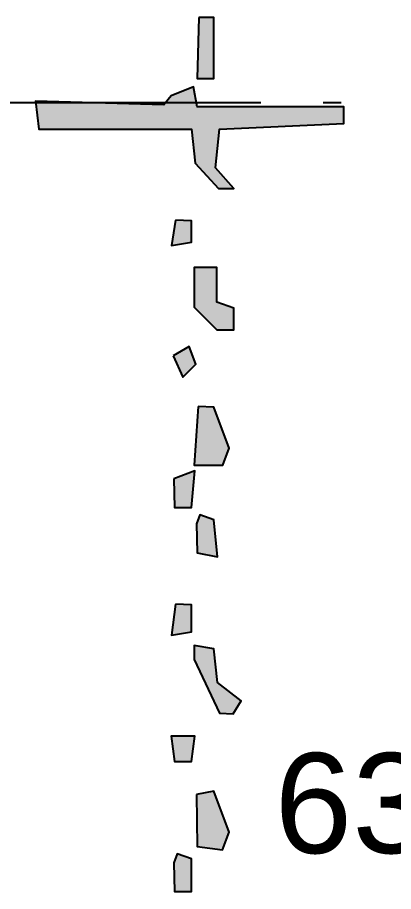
# Model space of a CAD drawing. Header units: millimetres. Extents: x -7200 to 93979, y -9600 to 40920.
# Drawn here: x -3454 to -1764, y 2752 to 6682 of the extents above; entities that cross this region are included whole.
import ezdxf
from ezdxf.enums import TextEntityAlignment as Align

# ---------------------------------------------------------------- set-up
doc = ezdxf.new("R2010")
doc.units = ezdxf.units.MM
doc.linetypes.add('ОСЕВАЯ', pattern=[2040, 1400, -280, 80, -280])
for name, color, linetype in [('ЗАЛИВКА', 7, 'Continuous'), ('ОСИ', 1, 'ОСЕВАЯ'), ('ПЛАН', 7, 'Continuous'), ('ШАГ', 3, 'Continuous')]:
    doc.layers.add(name, color=color, linetype=linetype)
doc.styles.add('Arial', font='arial.ttf')

msp = doc.modelspace()

# ---------------------------------------------------------------- hatches: boundary and pattern name
at = {"layer": 'ЗАЛИВКА'}
for points in [[(-2639.6, 6681.9), (-2647.3, 6407.8), (-2571.1, 6407.8), (-2571.1, 6681.9)], [(-2764, 6329.1), (-2797, 6288.5), (-3373.3, 6306.2), (-3358, 6179.3), (-2672.6, 6179.3), (-2654.9, 6027), (-2550.8, 5912.8), (-2482.3, 5912.8), (-2563.5, 6006.7), (-2545.7, 6179.3), (-1987.3, 6204.7), (-1987.3, 6280.9), (-2647.3, 6280.9), (-2662.5, 6369.7)], [(-2743.7, 5770.6), (-2761.5, 5656.4), (-2672.6, 5671.6), (-2672.6, 5768.1)], [(-2660, 5468.6), (-2660, 5379.7), (-2558.4, 5278.2), (-2482.3, 5278.2), (-2482.3, 5374.6), (-2558.4, 5402.6), (-2558.4, 5557.4), (-2660, 5557.4)], [(-2753.9, 5161.4), (-2710.7, 5064.9), (-2652.3, 5123.3), (-2682.8, 5202)], [(-2642.2, 4932.9), (-2660, 4668.9), (-2530.5, 4668.9), (-2502.6, 4745.1), (-2571.1, 4930.4)], [(-2751.3, 4608), (-2748.8, 4478.6), (-2672.6, 4478.6), (-2657.4, 4643.6)], [(-2649.8, 4404.9), (-2647.3, 4275.5), (-2555.9, 4257.7), (-2571.1, 4422.7), (-2634.6, 4445.6)], [(-2743.7, 4044.5), (-2761.5, 3904.9), (-2672.6, 3920.1), (-2672.6, 4041.9)], [(-2660, 3795.7), (-2545.7, 3554.6), (-2484.8, 3552), (-2449.3, 3610.4), (-2555.9, 3691.6), (-2571.1, 3843.9), (-2660, 3859.2)], [(-2756.4, 3394.6), (-2748.8, 3336.3), (-2672.6, 3336.3), (-2657.4, 3450.5), (-2764, 3450.5)], [(-2649.8, 3189), (-2647.3, 2955.5), (-2533, 2940.3), (-2502.6, 3019), (-2571.1, 3204.3)], [(-2751.3, 2881.9), (-2748.8, 2752.4), (-2672.6, 2752.4), (-2672.6, 2899.6), (-2736.1, 2922.5)]]:
    msp.add_hatch(color=7, dxfattribs=at).paths.add_polyline_path(points)

# ---------------------------------------------------------------- linework, layer by layer
at = {"layer": 'ОСИ', "linetype": 'ОСЕВАЯ'}
msp.add_line((-5800, 6300), (91300, 6300), dxfattribs=at)
at = {"layer": 'ПЛАН'}
for points in [[(-2639.6, 6681.9), (-2647.3, 6407.8), (-2571.1, 6407.8), (-2571.1, 6681.9)], [(-2764, 6329.1), (-2797, 6288.5), (-3373.3, 6306.2), (-3358, 6179.3), (-2672.6, 6179.3), (-2654.9, 6027), (-2550.8, 5912.8), (-2482.3, 5912.8), (-2563.5, 6006.7), (-2545.7, 6179.3), (-1987.3, 6204.7), (-1987.3, 6280.9), (-2647.3, 6280.9), (-2662.5, 6369.7)], [(-2743.7, 5770.6), (-2761.5, 5656.4), (-2672.6, 5671.6), (-2672.6, 5768.1)], [(-2660, 5468.6), (-2660, 5379.7), (-2558.4, 5278.2), (-2482.3, 5278.2), (-2482.3, 5374.6), (-2558.4, 5402.6), (-2558.4, 5557.4), (-2660, 5557.4)], [(-2753.9, 5161.4), (-2710.7, 5064.9), (-2652.3, 5123.3), (-2682.8, 5202)], [(-2642.2, 4932.9), (-2660, 4668.9), (-2530.5, 4668.9), (-2502.6, 4745.1), (-2571.1, 4930.4)], [(-2751.3, 4608), (-2748.8, 4478.6), (-2672.6, 4478.6), (-2657.4, 4643.6)], [(-2649.8, 4404.9), (-2647.3, 4275.5), (-2555.9, 4257.7), (-2571.1, 4422.7), (-2634.6, 4445.6)], [(-2743.7, 4044.5), (-2761.5, 3904.9), (-2672.6, 3920.1), (-2672.6, 4041.9)], [(-2660, 3795.7), (-2545.7, 3554.6), (-2484.8, 3552), (-2449.3, 3610.4), (-2555.9, 3691.6), (-2571.1, 3843.9), (-2660, 3859.2)], [(-2756.4, 3394.6), (-2748.8, 3336.3), (-2672.6, 3336.3), (-2657.4, 3450.5), (-2764, 3450.5)], [(-2649.8, 3189), (-2647.3, 2955.5), (-2533, 2940.3), (-2502.6, 3019), (-2571.1, 3204.3)], [(-2751.3, 2881.9), (-2748.8, 2752.4), (-2672.6, 2752.4), (-2672.6, 2899.6), (-2736.1, 2922.5)]]:
    msp.add_lwpolyline(points, close=True, dxfattribs=at)

# ---------------------------------------------------------------- texts
at = {"layer": 'ШАГ', "style": 'Arial'}
msp.add_text('6300', height=450, dxfattribs=at).set_placement((-1600, 3150), align=Align.MIDDLE_CENTER)

doc.saveas('drawing.dxf')
